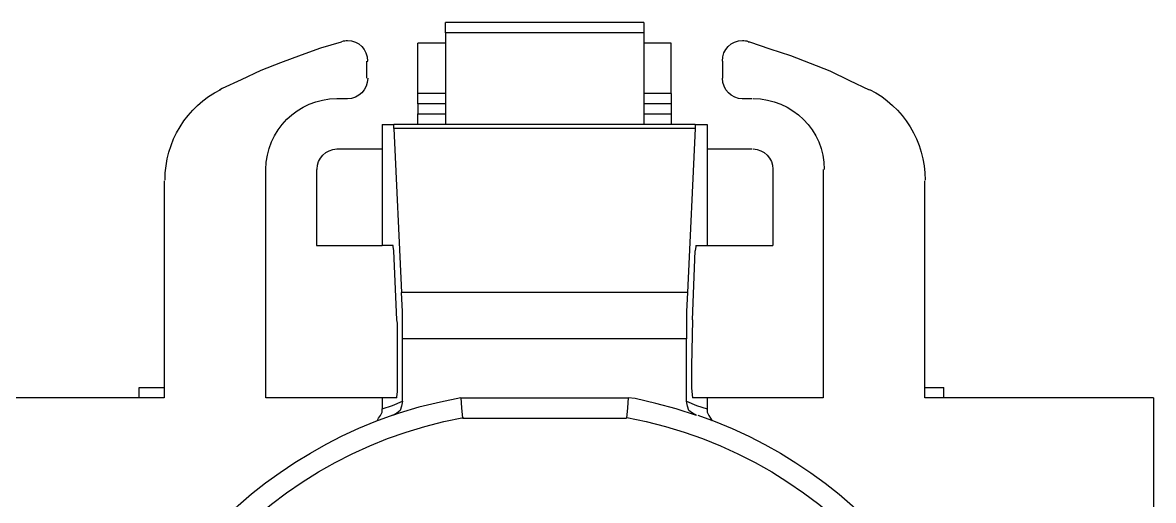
# Model space of a CAD drawing. Header units: inches. Extents: x 47316 to 59086, y 3141 to 11743.
# Drawn here: x 53499.44 to 53512.66, y 8424.49 to 8430.08 of the extents above; entities that cross this region are included whole.
import ezdxf

# ---------------------------------------------------------------- set-up
doc = ezdxf.new("R2010")
doc.units = ezdxf.units.IN
doc.header["$MEASUREMENT"] = 0
doc.layers.add('___SHELL', color=7, linetype='Continuous')

msp = doc.modelspace()

# ---------------------------------------------------------------- linework, layer by layer
at = {"layer": '___SHELL', "color": 0, "lineweight": -3}
for p, q in [((53504.38, 8429.961), (53504.38, 8430.08)), ((53506.7, 8430.08), (53504.38, 8430.08)), ((53506.7, 8430.08), (53506.7, 8429.961)), ((53506.7, 8429.961), (53504.38, 8429.961)), ((53504.38, 8429.961), (53504.38, 8428.889)), ((53506.7, 8429.961), (53506.7, 8428.889)), ((53503.16, 8429.85), (53502.919, 8429.781)), ((53504.38, 8429.839), (53504.06, 8429.839)), ((53504.06, 8429.249), (53504.06, 8429.839)), ((53507.02, 8429.839), (53506.7, 8429.839)), ((53507.02, 8429.249), (53507.02, 8429.839)), ((53507.941, 8429.85), (53507.92, 8429.85)), ((53508.179, 8429.77), (53507.941, 8429.85)), ((53502.692, 8429.699), (53502.451, 8429.609)), ((53502.919, 8429.781), (53502.692, 8429.699)), ((53508.42, 8429.691), (53508.179, 8429.77)), ((53508.65, 8429.601), (53508.42, 8429.691)), ((53502.221, 8429.519), (53501.991, 8429.41)), ((53502.451, 8429.609), (53502.221, 8429.519)), ((53503.462, 8429.429), (53503.462, 8429.63)), ((53507.621, 8429.63), (53507.621, 8429.429)), ((53508.88, 8429.511), (53508.65, 8429.601)), ((53501.991, 8429.41), (53501.771, 8429.31)), ((53509.111, 8429.4), (53508.88, 8429.511)), ((53509.341, 8429.289), (53509.111, 8429.4)), ((53501.771, 8429.31), (53501.739, 8429.289)), ((53503.11, 8429.191), (53503.232, 8429.191)), ((53504.38, 8429.249), (53504.06, 8429.249)), ((53504.06, 8429.13), (53504.06, 8429.249)), ((53504.38, 8429.13), (53504.06, 8429.13)), ((53504.06, 8429.13), (53504.06, 8429.011)), ((53507.02, 8429.249), (53506.7, 8429.249)), ((53507.02, 8429.13), (53506.7, 8429.13)), ((53507.02, 8429.249), (53507.02, 8429.13)), ((53507.02, 8429.13), (53507.02, 8429.011)), ((53507.851, 8429.191), (53507.97, 8429.191)), ((53504.06, 8429.011), (53504.38, 8429.011)), ((53504.06, 8428.889), (53504.06, 8429.011)), ((53506.7, 8429.011), (53507.02, 8429.011)), ((53507.02, 8429.011), (53507.02, 8428.889)), ((53503.642, 8428.889), (53503.779, 8428.889)), ((53503.642, 8428.889), (53503.642, 8428.601)), ((53507.301, 8428.889), (53503.779, 8428.889)), ((53503.779, 8428.839), (53503.779, 8428.881)), ((53507.301, 8428.889), (53507.441, 8428.889)), ((53507.301, 8428.889), (53507.301, 8428.839)), ((53507.441, 8428.889), (53507.441, 8428.601)), ((53507.301, 8428.839), (53503.779, 8428.839)), ((53503.779, 8428.839), (53503.869, 8426.921)), ((53507.301, 8428.839), (53507.211, 8426.921)), ((53503.11, 8428.601), (53503.642, 8428.601)), ((53503.642, 8428.601), (53503.642, 8427.471)), ((53507.441, 8428.601), (53507.441, 8427.471)), ((53507.441, 8428.601), (53507.97, 8428.601)), ((53502.282, 8425.69), (53502.282, 8428.36)), ((53502.872, 8428.36), (53502.872, 8427.471)), ((53508.211, 8428.36), (53508.211, 8427.471)), ((53508.801, 8428.36), (53508.801, 8425.69)), ((53501.091, 8428.23), (53501.091, 8425.69)), ((53509.989, 8425.69), (53509.989, 8428.23)), ((53502.872, 8427.471), (53503.642, 8427.471)), ((53503.771, 8427.471), (53503.642, 8427.471)), ((53503.771, 8427.46), (53503.771, 8427.471)), ((53503.779, 8427.41), (53503.771, 8427.46)), ((53503.811, 8426.601), (53503.779, 8427.41)), ((53507.269, 8426.601), (53507.301, 8427.41)), ((53507.311, 8427.46), (53507.301, 8427.41)), ((53507.311, 8427.471), (53507.441, 8427.471)), ((53507.311, 8427.471), (53507.311, 8427.46)), ((53507.441, 8427.471), (53508.211, 8427.471)), ((53507.211, 8426.921), (53503.869, 8426.921)), ((53503.88, 8426.701), (53503.869, 8426.921)), ((53507.211, 8426.921), (53507.2, 8426.701)), ((53503.88, 8426.381), (53503.88, 8426.701)), ((53507.2, 8426.701), (53507.2, 8426.381)), ((53503.822, 8426.561), (53503.811, 8426.601)), ((53503.822, 8426), (53503.822, 8426.561)), ((53507.269, 8426.601), (53507.261, 8426.061)), ((53507.2, 8426.381), (53503.88, 8426.381)), ((53503.88, 8425.651), (53503.88, 8426.381)), ((53507.2, 8425.651), (53507.2, 8426.381)), ((53503.822, 8425.759), (53503.822, 8426)), ((53507.261, 8426.061), (53507.261, 8425.802)), ((53501.091, 8425.69), (53498.421, 8425.69)), ((53500.8, 8425.809), (53501.091, 8425.809)), ((53500.8, 8425.69), (53500.8, 8425.809)), ((53503.642, 8425.69), (53502.282, 8425.69)), ((53503.811, 8425.69), (53503.642, 8425.69)), ((53503.642, 8425.69), (53503.642, 8425.561)), ((53503.811, 8425.701), (53503.822, 8425.759)), ((53503.811, 8425.69), (53503.811, 8425.701)), ((53504.56, 8425.69), (53504.322, 8425.64)), ((53504.56, 8425.69), (53506.52, 8425.69)), ((53504.56, 8425.69), (53504.57, 8425.571)), ((53506.52, 8425.69), (53506.51, 8425.571)), ((53506.6, 8425.68), (53506.52, 8425.69)), ((53507.261, 8425.802), (53507.269, 8425.69)), ((53507.441, 8425.69), (53507.269, 8425.69)), ((53508.801, 8425.69), (53507.441, 8425.69)), ((53507.441, 8425.69), (53507.441, 8425.561)), ((53509.989, 8425.809), (53510.211, 8425.809)), ((53512.661, 8425.69), (53509.989, 8425.69)), ((53510.211, 8425.69), (53510.211, 8425.809)), ((53512.661, 8425.69), (53512.661, 8418.16)), ((53503.642, 8425.561), (53503.761, 8425.6)), ((53503.642, 8425.521), (53503.642, 8425.561)), ((53503.761, 8425.6), (53503.88, 8425.651)), ((53504.07, 8425.579), (53503.84, 8425.511)), ((53503.869, 8425.59), (53503.851, 8425.54)), ((53503.88, 8425.651), (53503.869, 8425.59)), ((53504.322, 8425.64), (53504.07, 8425.579)), ((53504.57, 8425.571), (53504.581, 8425.45)), ((53506.51, 8425.571), (53506.499, 8425.45)), ((53506.84, 8425.622), (53506.6, 8425.68)), ((53507.081, 8425.561), (53506.84, 8425.622)), ((53507.319, 8425.481), (53507.081, 8425.561)), ((53507.2, 8425.651), (53507.319, 8425.6)), ((53507.211, 8425.59), (53507.2, 8425.651)), ((53507.229, 8425.54), (53507.211, 8425.59)), ((53507.319, 8425.6), (53507.441, 8425.561)), ((53507.441, 8425.561), (53507.441, 8425.521)), ((53503.581, 8425.421), (53503.599, 8425.45)), ((53503.599, 8425.45), (53503.62, 8425.481)), ((53503.62, 8425.481), (53503.642, 8425.521)), ((53503.84, 8425.511), (53503.761, 8425.481)), ((53503.811, 8425.511), (53503.761, 8425.481)), ((53503.851, 8425.54), (53503.811, 8425.511)), ((53504.581, 8425.45), (53506.499, 8425.45)), ((53507.269, 8425.511), (53507.229, 8425.54)), ((53507.319, 8425.481), (53507.269, 8425.511)), ((53507.441, 8425.521), (53507.46, 8425.481)), ((53507.46, 8425.481), (53507.481, 8425.45)), ((53507.481, 8425.45), (53507.499, 8425.421))]:
    msp.add_line(p, q, dxfattribs=at)
for points, knots in [([(53503.171, 8429.86), (53503.192, 8429.868), (53503.216, 8429.871), (53503.237, 8429.871), (53503.366, 8429.871), (53503.47, 8429.765), (53503.47, 8429.63)], [0, 0, 0, 0, 1, 1, 1, 2, 2, 2, 2]), ([(53507.621, 8429.63), (53507.621, 8429.765), (53507.724, 8429.871), (53507.856, 8429.871), (53507.878, 8429.871), (53507.901, 8429.868), (53507.923, 8429.86)], [1, 1, 1, 1, 2, 2, 2, 3, 3, 3, 3]), ([(53503.472, 8429.429), (53503.472, 8429.297), (53503.366, 8429.188), (53503.237, 8429.188), (53503.234, 8429.188), (53503.232, 8429.188), (53503.232, 8429.188)], [0, 0, 0, 0, 1, 1, 1, 2, 2, 2, 2]), ([(53507.862, 8429.188), (53507.862, 8429.188), (53507.859, 8429.188), (53507.856, 8429.188), (53507.727, 8429.188), (53507.621, 8429.297), (53507.621, 8429.429)], [0, 0, 0, 0, 1, 1, 1, 2, 2, 2, 2]), ([(53510.973, 8420.362), (53510.971, 8417.361), (53508.542, 8414.932), (53505.544, 8414.932), (53502.549, 8414.932), (53500.12, 8417.361), (53500.12, 8420.362), (53500.12, 8422.674), (53501.586, 8424.733), (53503.769, 8425.489)], [1, 1, 1, 1, 2, 2, 2, 3, 3, 3, 4, 4, 4, 4]), ([(53510.732, 8420.359), (53510.73, 8417.494), (53508.409, 8415.171), (53505.544, 8415.171), (53502.681, 8415.171), (53500.361, 8417.494), (53500.361, 8420.362), (53500.361, 8422.857), (53502.139, 8425.003), (53504.591, 8425.46)], [1, 1, 1, 1, 2, 2, 2, 3, 3, 3, 4, 4, 4, 4])]:
    msp.add_open_spline(points, degree=3, knots=knots, dxfattribs=at)
for points in [[(53503.47, 8429.63), (53503.472, 8429.63), (53503.472, 8429.63), (53503.472, 8429.63)], [(53507.621, 8429.63), (53507.621, 8429.63), (53507.621, 8429.63), (53507.621, 8429.63)], [(53501.102, 8428.238), (53501.102, 8428.688), (53501.353, 8429.098), (53501.753, 8429.299)], [(53509.341, 8429.299), (53509.74, 8429.098), (53509.992, 8428.688), (53509.992, 8428.238)], [(53502.282, 8428.36), (53502.282, 8428.82), (53502.652, 8429.191), (53503.112, 8429.191)], [(53503.112, 8429.191), (53503.112, 8429.191), (53503.112, 8429.191), (53503.112, 8429.191)], [(53507.981, 8429.191), (53508.439, 8429.191), (53508.812, 8428.818), (53508.812, 8428.36)], [(53502.88, 8428.365), (53502.88, 8428.492), (53502.983, 8428.598), (53503.11, 8428.601)], [(53507.981, 8428.601), (53508.108, 8428.598), (53508.211, 8428.492), (53508.211, 8428.365)], [(53502.282, 8428.36), (53502.282, 8428.36), (53502.282, 8428.36), (53502.282, 8428.36)], [(53502.88, 8428.36), (53502.88, 8428.36), (53502.88, 8428.363), (53502.88, 8428.365)], [(53508.211, 8428.365), (53508.211, 8428.363), (53508.211, 8428.36), (53508.211, 8428.36)], [(53508.812, 8428.36), (53508.812, 8428.36), (53508.812, 8428.36), (53508.812, 8428.36)], [(53501.102, 8428.238), (53501.102, 8428.238), (53501.102, 8428.238), (53501.102, 8428.238)], [(53509.992, 8428.238), (53509.992, 8428.238), (53509.992, 8428.238), (53509.992, 8428.238)], [(53506.502, 8425.46), (53508.954, 8425.003), (53510.732, 8422.857), (53510.732, 8420.359)], [(53507.335, 8425.487), (53509.513, 8424.727), (53510.973, 8422.672), (53510.973, 8420.362)]]:
    msp.add_open_spline(points, degree=3, dxfattribs=at)

doc.saveas('drawing.dxf')
